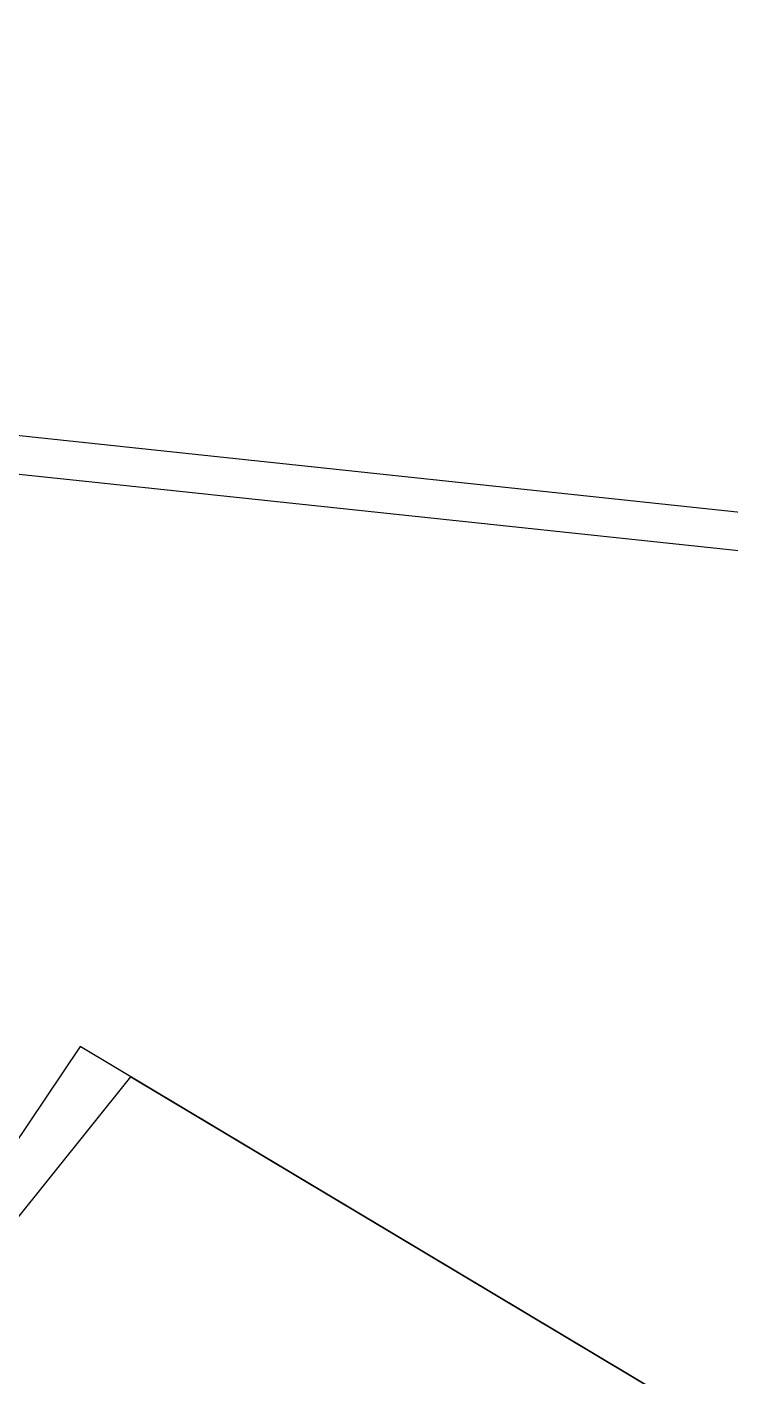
# Model space of a CAD drawing. Extents: x 714896 to 749292, y 8417558 to 8447149.
# Drawn here: x 744180 to 744458, y 8429449 to 8429984 of the extents above; entities that cross this region are included whole.
import ezdxf

# ---------------------------------------------------------------- set-up
doc = ezdxf.new("R2010")
doc.units = 0
doc.header["$MEASUREMENT"] = 0
doc.layers.add('LOTE', color=7, linetype='CONTINUOUS')
doc.layers.add('QUADRA', color=6, linetype='CONTINUOUS')

msp = doc.modelspace()

# ---------------------------------------------------------------- linework, layer by layer
at = {"layer": 'LOTE', "linetype": 'CONTINUOUS'}
msp.add_lwpolyline([(743549.93, 8428977.05), (743646.82, 8428897.14), (743682.33, 8428858.61), (743696, 8428873.17), (743670.09, 8428901.24), (743923.24, 8429139.48), (744100.06, 8428967.66), (744114, 8428982), (743937, 8429154), (743966, 8429188), (743985, 8429213), (743992, 8429217), (744010, 8429217), (744019, 8429228), (744014, 8429249), (744042, 8429295), (744058, 8429331), (744079, 8429376), (744141.91, 8429469.57), (744220.83, 8429568.02), (744445.37, 8429433.76), (744556.7, 8429115.7), (744045.2, 8428379.06), (743172.82, 8428823.02)], dxfattribs=at)
at = {"layer": 'QUADRA', "color": 6, "linetype": 'CONTINUOUS'}
msp.add_lwpolyline([(745251.05, 8429497.11), (744948.37, 8429605.35), (744859.69, 8429645.32), (744735.77, 8429701.17), (744567.96, 8429780.39), (744168.05, 8429822.95), (743981.71, 8429838.89), (743786.89, 8429883.62), (743658.69, 8429924.05), (743564.57, 8429984)], dxfattribs=at)
at = {"layer": 'QUADRA', "linetype": 'CONTINUOUS'}
msp.add_lwpolyline([(744107.45, 8427847.47), (744045.2, 8428379.06), (744556.7, 8429115.7), (744445.37, 8429433.76), (744200.8, 8429579.99), (744112.58, 8429448.79), (743995.43, 8429525.24), (743996.74, 8429527.31), (744174.17, 8429807.13), (744205.49, 8429803.8), (744205.49, 8429803.8), (744563.86, 8429765.74), (744729.49, 8429687.55), (744942.75, 8429591.43), (745244.3, 8429483.59)], dxfattribs=at)

doc.saveas('drawing.dxf')
